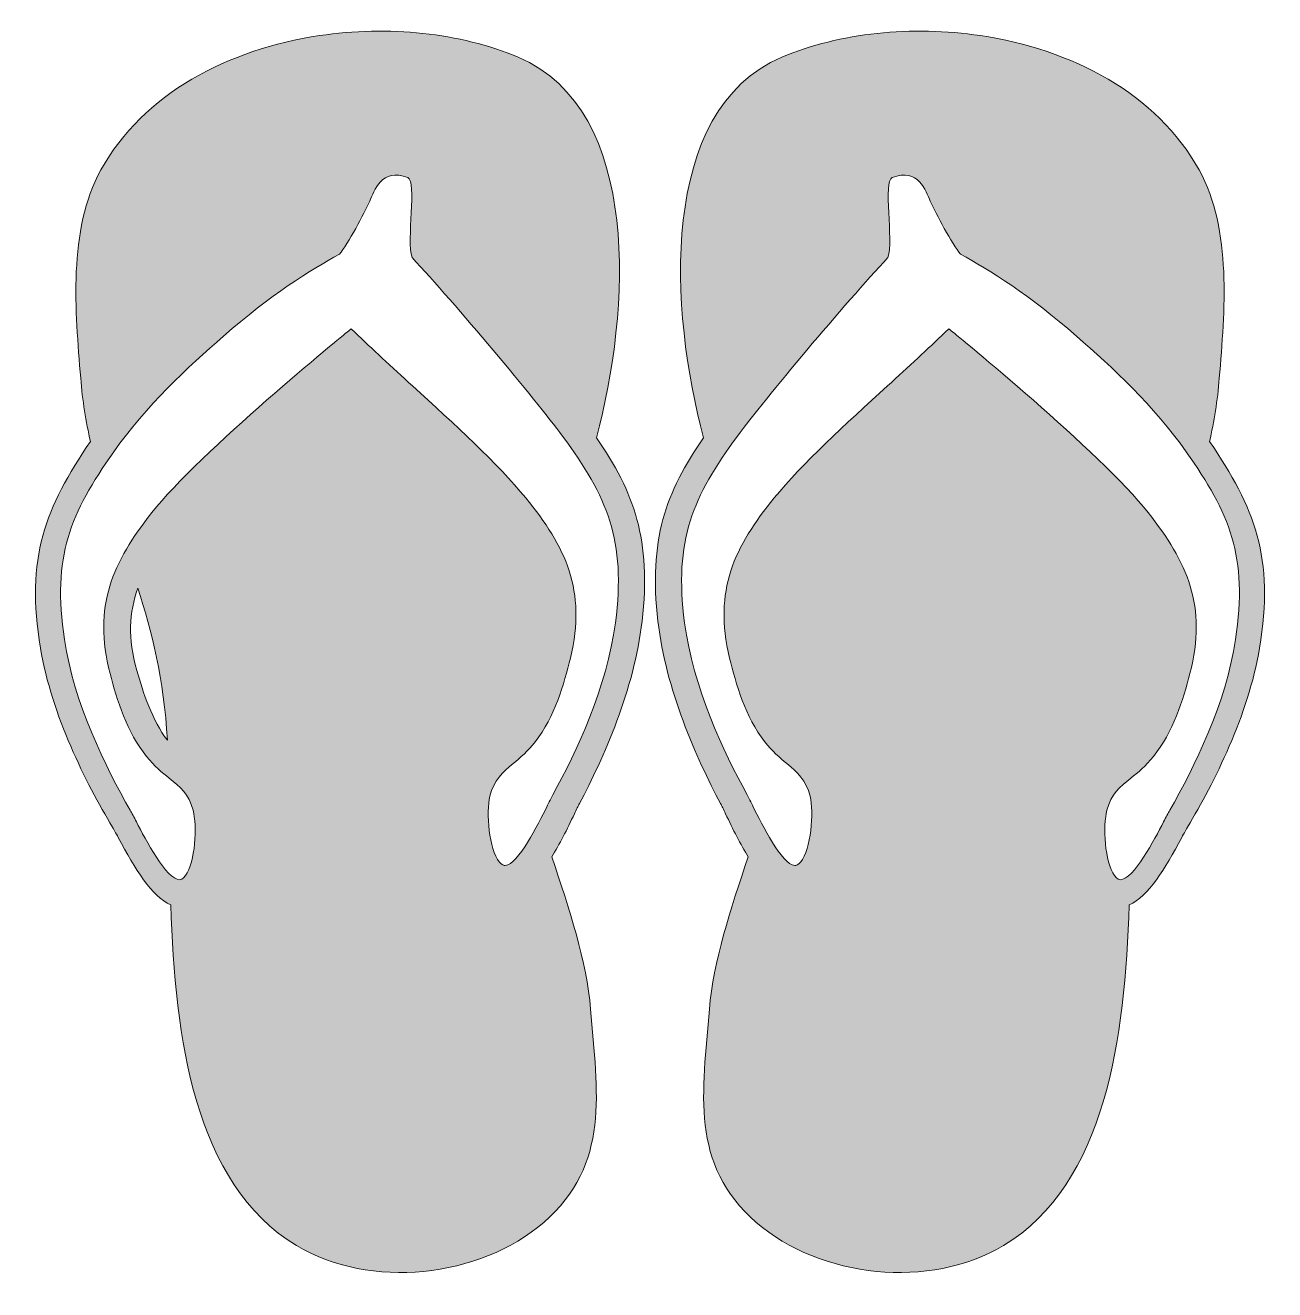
# Model space of a CAD drawing. Header units: inches. Extents: x -1 to 101, y -1 to 102.
import ezdxf

# ---------------------------------------------------------------- set-up
doc = ezdxf.new("R2010")
doc.units = ezdxf.units.IN
doc.header["$MEASUREMENT"] = 0
doc.layers.add('Layer 1', color=7, linetype='Continuous')

msp = doc.modelspace()

# ---------------------------------------------------------------- hatches: boundary and pattern name
at = {"layer": 'Layer 1', "true_color": 0xb8d238}
h = msp.add_hatch(color=63, dxfattribs=at)
h.dxf.hatch_style = 2
edge = h.paths.add_edge_path()
edge.add_spline(control_points=[(39.5, 99.46), (34.75, 101.47), (28.87, 102.07), (23.25, 101.23), (15.81, 100.12), (8.8, 96.48), (5.36, 90.24), (2.63, 85.27), (3.27, 78.68), (3.7, 73.2), (3.85, 71.34), (4.13, 69.63), (4.5, 68.01), (0.81, 62.61), (-0.83, 58.49), (0.41, 51.1), (1.34, 45.57), (4.12, 40.09), (6.3, 36.46), (6.41, 36.27), (6.56, 35.99), (6.78, 35.6), (8.17, 33.02), (9.49, 30.8), (11.08, 30.08), (11.43, 19.21), (12.97, 7.27), (21.37, 2.2), (27.35, -1.41), (36.37, -0.44), (41.59, 4.1), (47.06, 8.85), (45.98, 14.74), (45.43, 21.55), (45.12, 25.43), (43.69, 29.75), (42.25, 34.03), (42.89, 35.03), (43.49, 36.24), (44.11, 37.55), (44.27, 37.89), (44.41, 38.18), (44.52, 38.38), (46.5, 42.11), (49, 47.72), (49.64, 53.3), (50.41, 59.94), (49.01, 63.86), (45.9, 68.32), (48.68, 78.59), (49.7, 95.14), (39.5, 99.46)], knot_values=[0, 0, 0, 0, 1, 1, 1, 2, 2, 2, 3, 3, 3, 4, 4, 4, 5, 5, 5, 6, 6, 6, 7, 7, 7, 8, 8, 8, 9, 9, 9, 10, 10, 10, 11, 11, 11, 12, 12, 12, 13, 13, 13, 14, 14, 14, 15, 15, 15, 16, 16, 16, 17, 17, 17, 17], degree=3, periodic=1)
edge = h.paths.add_edge_path()
edge.add_spline(control_points=[(47.46, 53.16), (46.77, 47.92), (44.29, 42.61), (42.33, 39.08), (42.21, 38.85), (42.04, 38.51), (41.84, 38.11), (41.14, 36.69), (39.5, 33.38), (38.45, 33.32), (38.45, 33.32), (38.45, 33.32), (38.45, 33.32), (38.34, 33.31), (38.17, 33.34), (37.96, 33.6), (37.11, 34.62), (36.88, 37.68), (37.19, 38.99), (37.51, 40.32), (38.22, 40.91), (39.1, 41.65), (39.66, 42.12), (40.3, 42.66), (40.91, 43.45), (42.47, 45.46), (43.26, 48.16), (43.78, 50.29), (45.12, 55.84), (43.37, 59.42), (40.12, 63.4), (37.83, 66.2), (34.29, 69.43), (30.86, 72.56), (29.15, 74.12), (27.54, 75.59), (26.15, 76.94), (26.15, 76.94), (25.84, 77.24), (25.84, 77.24), (25.84, 77.24), (25.51, 76.97), (25.51, 76.97), (25.39, 76.87), (13.38, 67.1), (9.52, 62.19), (6.34, 58.15), (4.66, 54.54), (6.11, 49.01), (6.66, 46.89), (7.5, 44.2), (9.1, 42.23), (9.73, 41.45), (10.37, 40.92), (10.94, 40.46), (11.84, 39.73), (12.56, 39.16), (12.9, 37.83), (13.23, 36.56), (13.09, 33.59), (12.28, 32.48), (12.05, 32.16), (11.86, 32.15), (11.8, 32.14), (10.71, 32.17), (9, 35.46), (8.27, 36.87), (8.07, 37.26), (7.89, 37.6), (7.76, 37.83), (5.74, 41.33), (3.16, 46.59), (2.37, 51.81), (1.35, 58.58), (2.86, 62.16), (6.41, 67.17), (9.07, 70.93), (12.44, 74.07), (15.39, 76.64), (19.22, 79.98), (22.51, 82.07), (24.88, 83.34), (25.55, 84.15), (26.92, 86.68), (27.35, 87.67), (27.73, 88.53), (28.33, 90.44), (30.46, 89.61), (31.24, 89.3), (30.34, 84.48), (30.82, 83.06), (30.82, 83.06), (30.82, 83.06), (30.82, 83.06), (34.33, 79.31), (40.88, 71.5), (43.14, 68.44), (46.78, 63.49), (48.35, 59.95), (47.46, 53.16)], knot_values=[0, 0, 0, 0, 1, 1, 1, 2, 2, 2, 3, 3, 3, 4, 4, 4, 5, 5, 5, 6, 6, 6, 7, 7, 7, 8, 8, 8, 9, 9, 9, 10, 10, 10, 11, 11, 11, 12, 12, 12, 13, 13, 13, 14, 14, 14, 15, 15, 15, 16, 16, 16, 17, 17, 17, 18, 18, 18, 19, 19, 19, 20, 20, 20, 21, 21, 21, 22, 22, 22, 23, 23, 23, 24, 24, 24, 25, 25, 25, 26, 26, 26, 27, 27, 27, 28, 28, 28, 29, 29, 29, 30, 30, 30, 31, 31, 31, 32, 32, 32, 33, 33, 33, 33], degree=3, periodic=1)
edge = h.paths.add_edge_path()
edge.add_spline(control_points=[(10.8, 43.56), (9.55, 45.19), (8.81, 47.45), (8.3, 49.27), (7.56, 51.92), (7.65, 54.01), (8.38, 56), (9.52, 52.48), (10.5, 48.58), (10.8, 43.56)], knot_values=[0, 0, 0, 0, 1, 1, 1, 2, 2, 2, 3, 3, 3, 3], degree=3, periodic=1)
h = msp.add_hatch(color=63, dxfattribs=at)
h.dxf.hatch_style = 2
edge = h.paths.add_edge_path()
edge.add_spline(control_points=[(96.08, 68.01), (96.45, 69.63), (96.73, 71.34), (96.88, 73.2), (97.31, 78.68), (97.95, 85.27), (95.22, 90.24), (91.78, 96.48), (84.77, 100.12), (77.33, 101.23), (71.71, 102.07), (65.83, 101.47), (61.08, 99.46), (50.88, 95.14), (51.9, 78.59), (54.68, 68.32), (51.56, 63.86), (50.17, 59.94), (50.94, 53.3), (51.58, 47.72), (54.08, 42.11), (56.06, 38.38), (56.17, 38.18), (56.31, 37.89), (56.47, 37.55), (57.09, 36.24), (57.69, 35.03), (58.33, 34.03), (56.89, 29.75), (55.46, 25.43), (55.15, 21.55), (54.6, 14.74), (53.52, 8.85), (58.99, 4.1), (64.21, -0.44), (73.23, -1.41), (79.21, 2.2), (87.61, 7.27), (89.15, 19.21), (89.5, 30.08), (91.09, 30.8), (92.41, 33.02), (93.8, 35.6), (94.02, 35.99), (94.17, 36.27), (94.28, 36.46), (96.46, 40.09), (99.24, 45.57), (100.17, 51.1), (101.41, 58.49), (99.77, 62.61), (96.08, 68.01)], knot_values=[0, 0, 0, 0, 1, 1, 1, 2, 2, 2, 3, 3, 3, 4, 4, 4, 5, 5, 5, 6, 6, 6, 7, 7, 7, 8, 8, 8, 9, 9, 9, 10, 10, 10, 11, 11, 11, 12, 12, 12, 13, 13, 13, 14, 14, 14, 15, 15, 15, 16, 16, 16, 17, 17, 17, 17], degree=3, periodic=1)
edge = h.paths.add_edge_path()
edge.add_spline(control_points=[(98.21, 51.81), (97.42, 46.59), (94.84, 41.33), (92.82, 37.83), (92.69, 37.6), (92.51, 37.26), (92.31, 36.87), (91.58, 35.46), (89.87, 32.17), (88.78, 32.14), (88.72, 32.15), (88.53, 32.16), (88.3, 32.48), (87.49, 33.59), (87.35, 36.56), (87.68, 37.83), (88.02, 39.16), (88.74, 39.73), (89.64, 40.46), (90.21, 40.92), (90.85, 41.45), (91.48, 42.23), (93.08, 44.2), (93.92, 46.89), (94.47, 49.01), (95.92, 54.54), (94.24, 58.15), (91.06, 62.19), (87.2, 67.1), (75.19, 76.87), (75.07, 76.97), (75.07, 76.97), (74.74, 77.24), (74.74, 77.24), (74.74, 77.24), (74.43, 76.94), (74.43, 76.94), (73.04, 75.59), (71.43, 74.12), (69.72, 72.56), (66.29, 69.43), (62.75, 66.2), (60.46, 63.4), (57.21, 59.42), (55.46, 55.84), (56.8, 50.29), (57.32, 48.16), (58.11, 45.46), (59.67, 43.45), (60.28, 42.66), (60.92, 42.12), (61.48, 41.65), (62.36, 40.91), (63.07, 40.32), (63.39, 38.99), (63.7, 37.68), (63.47, 34.62), (62.62, 33.6), (62.41, 33.34), (62.24, 33.31), (62.13, 33.32), (62.13, 33.32), (62.13, 33.32), (62.13, 33.32), (61.08, 33.38), (59.44, 36.69), (58.74, 38.11), (58.54, 38.51), (58.37, 38.85), (58.25, 39.08), (56.29, 42.61), (53.81, 47.92), (53.12, 53.16), (52.23, 59.95), (53.8, 63.49), (57.44, 68.44), (59.69, 71.5), (66.25, 79.31), (69.76, 83.06), (69.76, 83.06), (69.76, 83.06), (69.76, 83.06), (70.24, 84.48), (69.34, 89.3), (70.12, 89.61), (72.25, 90.44), (72.85, 88.53), (73.23, 87.67), (73.66, 86.68), (75.03, 84.15), (75.7, 83.34), (78.07, 82.07), (81.36, 79.98), (85.19, 76.64), (88.14, 74.07), (91.51, 70.93), (94.17, 67.17), (97.72, 62.16), (99.23, 58.58), (98.21, 51.81)], knot_values=[0, 0, 0, 0, 1, 1, 1, 2, 2, 2, 3, 3, 3, 4, 4, 4, 5, 5, 5, 6, 6, 6, 7, 7, 7, 8, 8, 8, 9, 9, 9, 10, 10, 10, 11, 11, 11, 12, 12, 12, 13, 13, 13, 14, 14, 14, 15, 15, 15, 16, 16, 16, 17, 17, 17, 18, 18, 18, 19, 19, 19, 20, 20, 20, 21, 21, 21, 22, 22, 22, 23, 23, 23, 24, 24, 24, 25, 25, 25, 26, 26, 26, 27, 27, 27, 28, 28, 28, 29, 29, 29, 30, 30, 30, 31, 31, 31, 32, 32, 32, 33, 33, 33, 33], degree=3, periodic=1)

# ---------------------------------------------------------------- linework, layer by layer
at = {"layer": 'Layer 1', "lineweight": 0}
for points, knots in [([(39.5, 99.46), (34.75, 101.47), (28.87, 102.07), (23.25, 101.23), (15.81, 100.12), (8.8, 96.48), (5.36, 90.24), (2.63, 85.27), (3.27, 78.68), (3.7, 73.2), (3.85, 71.34), (4.13, 69.63), (4.5, 68.01), (0.81, 62.61), (-0.83, 58.49), (0.41, 51.1), (1.34, 45.57), (4.12, 40.09), (6.3, 36.46), (6.41, 36.27), (6.56, 35.99), (6.78, 35.6), (8.17, 33.02), (9.49, 30.8), (11.08, 30.08), (11.43, 19.21), (12.97, 7.27), (21.37, 2.2), (27.35, -1.41), (36.37, -0.44), (41.59, 4.1), (47.06, 8.85), (45.98, 14.74), (45.43, 21.55), (45.12, 25.43), (43.69, 29.75), (42.25, 34.03), (42.89, 35.03), (43.49, 36.24), (44.11, 37.55), (44.27, 37.89), (44.41, 38.18), (44.52, 38.38), (46.5, 42.11), (49, 47.72), (49.64, 53.3), (50.41, 59.94), (49.01, 63.86), (45.9, 68.32), (48.68, 78.59), (49.7, 95.14), (39.5, 99.46)], [0, 0, 0, 0, 1, 1, 1, 2, 2, 2, 3, 3, 3, 4, 4, 4, 5, 5, 5, 6, 6, 6, 7, 7, 7, 8, 8, 8, 9, 9, 9, 10, 10, 10, 11, 11, 11, 12, 12, 12, 13, 13, 13, 14, 14, 14, 15, 15, 15, 16, 16, 16, 17, 17, 17, 17]), ([(96.08, 68.01), (96.45, 69.63), (96.73, 71.34), (96.88, 73.2), (97.31, 78.68), (97.95, 85.27), (95.22, 90.24), (91.78, 96.48), (84.77, 100.12), (77.33, 101.23), (71.71, 102.07), (65.83, 101.47), (61.08, 99.46), (50.88, 95.14), (51.9, 78.59), (54.68, 68.32), (51.56, 63.86), (50.17, 59.94), (50.94, 53.3), (51.58, 47.72), (54.08, 42.11), (56.06, 38.38), (56.17, 38.18), (56.31, 37.89), (56.47, 37.55), (57.09, 36.24), (57.69, 35.03), (58.33, 34.03), (56.89, 29.75), (55.46, 25.43), (55.15, 21.55), (54.6, 14.74), (53.52, 8.85), (58.99, 4.1), (64.21, -0.44), (73.23, -1.41), (79.21, 2.2), (87.61, 7.27), (89.15, 19.21), (89.5, 30.08), (91.09, 30.8), (92.41, 33.02), (93.8, 35.6), (94.02, 35.99), (94.17, 36.27), (94.28, 36.46), (96.46, 40.09), (99.24, 45.57), (100.17, 51.1), (101.41, 58.49), (99.77, 62.61), (96.08, 68.01)], [0, 0, 0, 0, 1, 1, 1, 2, 2, 2, 3, 3, 3, 4, 4, 4, 5, 5, 5, 6, 6, 6, 7, 7, 7, 8, 8, 8, 9, 9, 9, 10, 10, 10, 11, 11, 11, 12, 12, 12, 13, 13, 13, 14, 14, 14, 15, 15, 15, 16, 16, 16, 17, 17, 17, 17]), ([(47.46, 53.16), (46.77, 47.92), (44.29, 42.61), (42.33, 39.08), (42.21, 38.85), (42.04, 38.51), (41.84, 38.11), (41.14, 36.69), (39.5, 33.38), (38.45, 33.32), (38.45, 33.32), (38.45, 33.32), (38.45, 33.32), (38.34, 33.31), (38.17, 33.34), (37.96, 33.6), (37.11, 34.62), (36.88, 37.68), (37.19, 38.99), (37.51, 40.32), (38.22, 40.91), (39.1, 41.65), (39.66, 42.12), (40.3, 42.66), (40.91, 43.45), (42.47, 45.46), (43.26, 48.16), (43.78, 50.29), (45.12, 55.84), (43.37, 59.42), (40.12, 63.4), (37.83, 66.2), (34.29, 69.43), (30.86, 72.56), (29.15, 74.12), (27.54, 75.59), (26.15, 76.94), (26.15, 76.94), (25.84, 77.24), (25.84, 77.24), (25.84, 77.24), (25.51, 76.97), (25.51, 76.97), (25.39, 76.87), (13.38, 67.1), (9.52, 62.19), (6.34, 58.15), (4.66, 54.54), (6.11, 49.01), (6.66, 46.89), (7.5, 44.2), (9.1, 42.23), (9.73, 41.45), (10.37, 40.92), (10.94, 40.46), (11.84, 39.73), (12.56, 39.16), (12.9, 37.83), (13.23, 36.56), (13.09, 33.59), (12.28, 32.48), (12.05, 32.16), (11.86, 32.15), (11.8, 32.14), (10.71, 32.17), (9, 35.46), (8.27, 36.87), (8.07, 37.26), (7.89, 37.6), (7.76, 37.83), (5.74, 41.33), (3.16, 46.59), (2.37, 51.81), (1.35, 58.58), (2.86, 62.16), (6.41, 67.17), (9.07, 70.93), (12.44, 74.07), (15.39, 76.64), (19.22, 79.98), (22.51, 82.07), (24.88, 83.34), (25.55, 84.15), (26.92, 86.68), (27.35, 87.67), (27.73, 88.53), (28.33, 90.44), (30.46, 89.61), (31.24, 89.3), (30.34, 84.48), (30.82, 83.06), (30.82, 83.06), (30.82, 83.06), (30.82, 83.06), (34.33, 79.31), (40.88, 71.5), (43.14, 68.44), (46.78, 63.49), (48.35, 59.95), (47.46, 53.16)], [0, 0, 0, 0, 1, 1, 1, 2, 2, 2, 3, 3, 3, 4, 4, 4, 5, 5, 5, 6, 6, 6, 7, 7, 7, 8, 8, 8, 9, 9, 9, 10, 10, 10, 11, 11, 11, 12, 12, 12, 13, 13, 13, 14, 14, 14, 15, 15, 15, 16, 16, 16, 17, 17, 17, 18, 18, 18, 19, 19, 19, 20, 20, 20, 21, 21, 21, 22, 22, 22, 23, 23, 23, 24, 24, 24, 25, 25, 25, 26, 26, 26, 27, 27, 27, 28, 28, 28, 29, 29, 29, 30, 30, 30, 31, 31, 31, 32, 32, 32, 33, 33, 33, 33]), ([(98.21, 51.81), (97.42, 46.59), (94.84, 41.33), (92.82, 37.83), (92.69, 37.6), (92.51, 37.26), (92.31, 36.87), (91.58, 35.46), (89.87, 32.17), (88.78, 32.14), (88.72, 32.15), (88.53, 32.16), (88.3, 32.48), (87.49, 33.59), (87.35, 36.56), (87.68, 37.83), (88.02, 39.16), (88.74, 39.73), (89.64, 40.46), (90.21, 40.92), (90.85, 41.45), (91.48, 42.23), (93.08, 44.2), (93.92, 46.89), (94.47, 49.01), (95.92, 54.54), (94.24, 58.15), (91.06, 62.19), (87.2, 67.1), (75.19, 76.87), (75.07, 76.97), (75.07, 76.97), (74.74, 77.24), (74.74, 77.24), (74.74, 77.24), (74.43, 76.94), (74.43, 76.94), (73.04, 75.59), (71.43, 74.12), (69.72, 72.56), (66.29, 69.43), (62.75, 66.2), (60.46, 63.4), (57.21, 59.42), (55.46, 55.84), (56.8, 50.29), (57.32, 48.16), (58.11, 45.46), (59.67, 43.45), (60.28, 42.66), (60.92, 42.12), (61.48, 41.65), (62.36, 40.91), (63.07, 40.32), (63.39, 38.99), (63.7, 37.68), (63.47, 34.62), (62.62, 33.6), (62.41, 33.34), (62.24, 33.31), (62.13, 33.32), (62.13, 33.32), (62.13, 33.32), (62.13, 33.32), (61.08, 33.38), (59.44, 36.69), (58.74, 38.11), (58.54, 38.51), (58.37, 38.85), (58.25, 39.08), (56.29, 42.61), (53.81, 47.92), (53.12, 53.16), (52.23, 59.95), (53.8, 63.49), (57.44, 68.44), (59.69, 71.5), (66.25, 79.31), (69.76, 83.06), (69.76, 83.06), (69.76, 83.06), (69.76, 83.06), (70.24, 84.48), (69.34, 89.3), (70.12, 89.61), (72.25, 90.44), (72.85, 88.53), (73.23, 87.67), (73.66, 86.68), (75.03, 84.15), (75.7, 83.34), (78.07, 82.07), (81.36, 79.98), (85.19, 76.64), (88.14, 74.07), (91.51, 70.93), (94.17, 67.17), (97.72, 62.16), (99.23, 58.58), (98.21, 51.81)], [0, 0, 0, 0, 1, 1, 1, 2, 2, 2, 3, 3, 3, 4, 4, 4, 5, 5, 5, 6, 6, 6, 7, 7, 7, 8, 8, 8, 9, 9, 9, 10, 10, 10, 11, 11, 11, 12, 12, 12, 13, 13, 13, 14, 14, 14, 15, 15, 15, 16, 16, 16, 17, 17, 17, 18, 18, 18, 19, 19, 19, 20, 20, 20, 21, 21, 21, 22, 22, 22, 23, 23, 23, 24, 24, 24, 25, 25, 25, 26, 26, 26, 27, 27, 27, 28, 28, 28, 29, 29, 29, 30, 30, 30, 31, 31, 31, 32, 32, 32, 33, 33, 33, 33]), ([(10.8, 43.56), (9.55, 45.19), (8.81, 47.45), (8.3, 49.27), (7.56, 51.92), (7.65, 54.01), (8.38, 56), (9.52, 52.48), (10.5, 48.58), (10.8, 43.56)], [0, 0, 0, 0, 1, 1, 1, 2, 2, 2, 3, 3, 3, 3])]:
    msp.add_open_spline(points, degree=3, knots=knots, dxfattribs=at)

doc.saveas('drawing.dxf')
